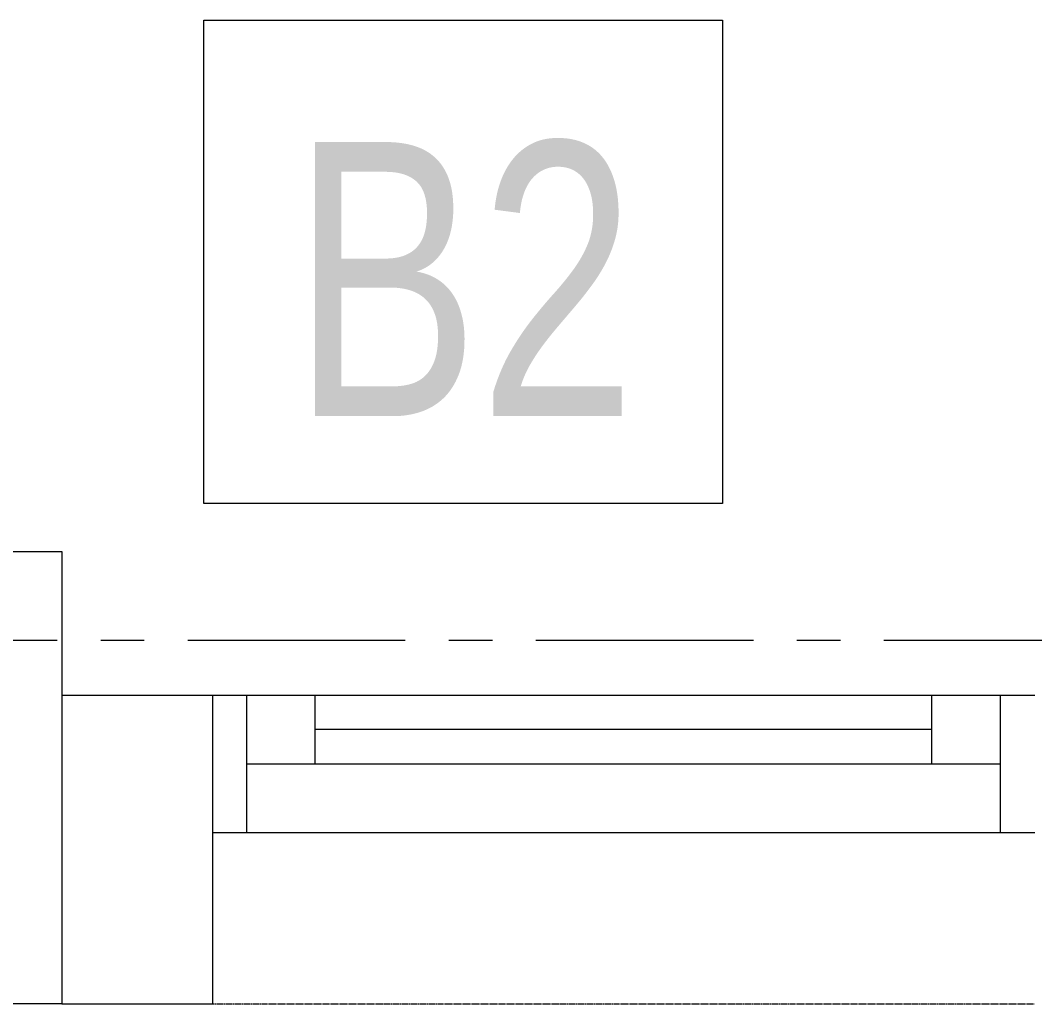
# Model space of a CAD drawing. Header units: millimetres. Extents: x 26027 to 581921, y 7230 to 233891.
# Drawn here: x 560683 to 561424, y 127680 to 128398 of the extents above; entities that cross this region are included whole.
import ezdxf

# ---------------------------------------------------------------- set-up
doc = ezdxf.new("R2010")
doc.units = ezdxf.units.MM
doc.header["$LTSCALE"] = 5
doc.linetypes.add('CENTER', pattern=[50.8, 31.75, -6.35, 6.35, -6.35])
doc.linetypes.add('HIDDEN2', pattern=[0.1875, 0.125, -0.0625])
for name, color, linetype, lineweight in [('Aluminum', 7, 'Continuous', 5), ('Medical Equipment and Furniture', 163, 'Continuous', 0), ('Proj', 7, 'HIDDEN2', 5), ('Structure', 20, 'Continuous', 5), ('Walls', 32, 'Continuous', 5)]:
    doc.layers.add(name, color=color, linetype=linetype, lineweight=lineweight)
doc.layers.add('axes', color=9, linetype='Continuous')
doc.styles.add('X3G_ENTITY_2587EA', font='swisscl.ttf', dxfattribs={"height": 200})

msp = doc.modelspace()

# ---------------------------------------------------------------- linework, layer by layer
at = {"layer": 'Aluminum'}
for p, q in [((560823.77, 127905.27, 0), (561423.77, 127905.27, 0)), ((560848.77, 127805.27, 0), (560848.77, 127905.27, 0)), ((560898.77, 127855.27, 0), (560898.77, 127905.27, 0)), ((561348.77, 127855.27, 0), (561348.77, 127905.27, 0)), ((561398.77, 127805.27, 0), (561398.77, 127905.27, 0)), ((561348.77, 127880.27, 0), (560898.77, 127880.27, 0)), ((560848.77, 127855.27, 0), (561398.77, 127855.27, 0)), ((560823.77, 127805.27, 0), (561423.77, 127805.27, 0))]:
    msp.add_line(p, q, dxfattribs=at)
at = {"layer": 'axes', "linetype": 'CENTER', "lineweight": 0}
msp.add_line((581030.47, 127945.27, 2.36), (449113.32, 127945.27, 2.36), dxfattribs=at)
at = {"layer": 'Medical Equipment and Furniture', "elevation": 0}
msp.add_lwpolyline([(560817.52, 128397.78), (561195.98, 128397.78), (561195.98, 128045.16), (560817.52, 128045.16)], close=True, dxfattribs=at)
at = {"layer": 'Proj'}
msp.add_line((560823.77, 127680.27, 0), (561423.77, 127680.27, 0), dxfattribs=at)
at = {"layer": 'Structure', "elevation": 0}
msp.add_lwpolyline([(560383.77, 128010.27), (560713.77, 128010.27), (560713.77, 127680.27), (560383.77, 127680.27)], close=True, dxfattribs=at)
at = {"layer": 'Walls'}
for p, q in [((560713.77, 127905.27, 0), (560823.77, 127905.27, 0)), ((560823.77, 127905.27, 0), (560823.77, 127680.27, 0)), ((560713.77, 127680.27, 0), (560823.77, 127680.27, 0))]:
    msp.add_line(p, q, dxfattribs=at)

# ---------------------------------------------------------------- texts
at = {"layer": 'Medical Equipment and Furniture', "insert": (561007.18, 128308.97, 0), "char_height": 200, "attachment_point": 2, "style": 'X3G_ENTITY_2587EA'}
msp.add_mtext('B2', dxfattribs=at)

doc.saveas('drawing.dxf')
